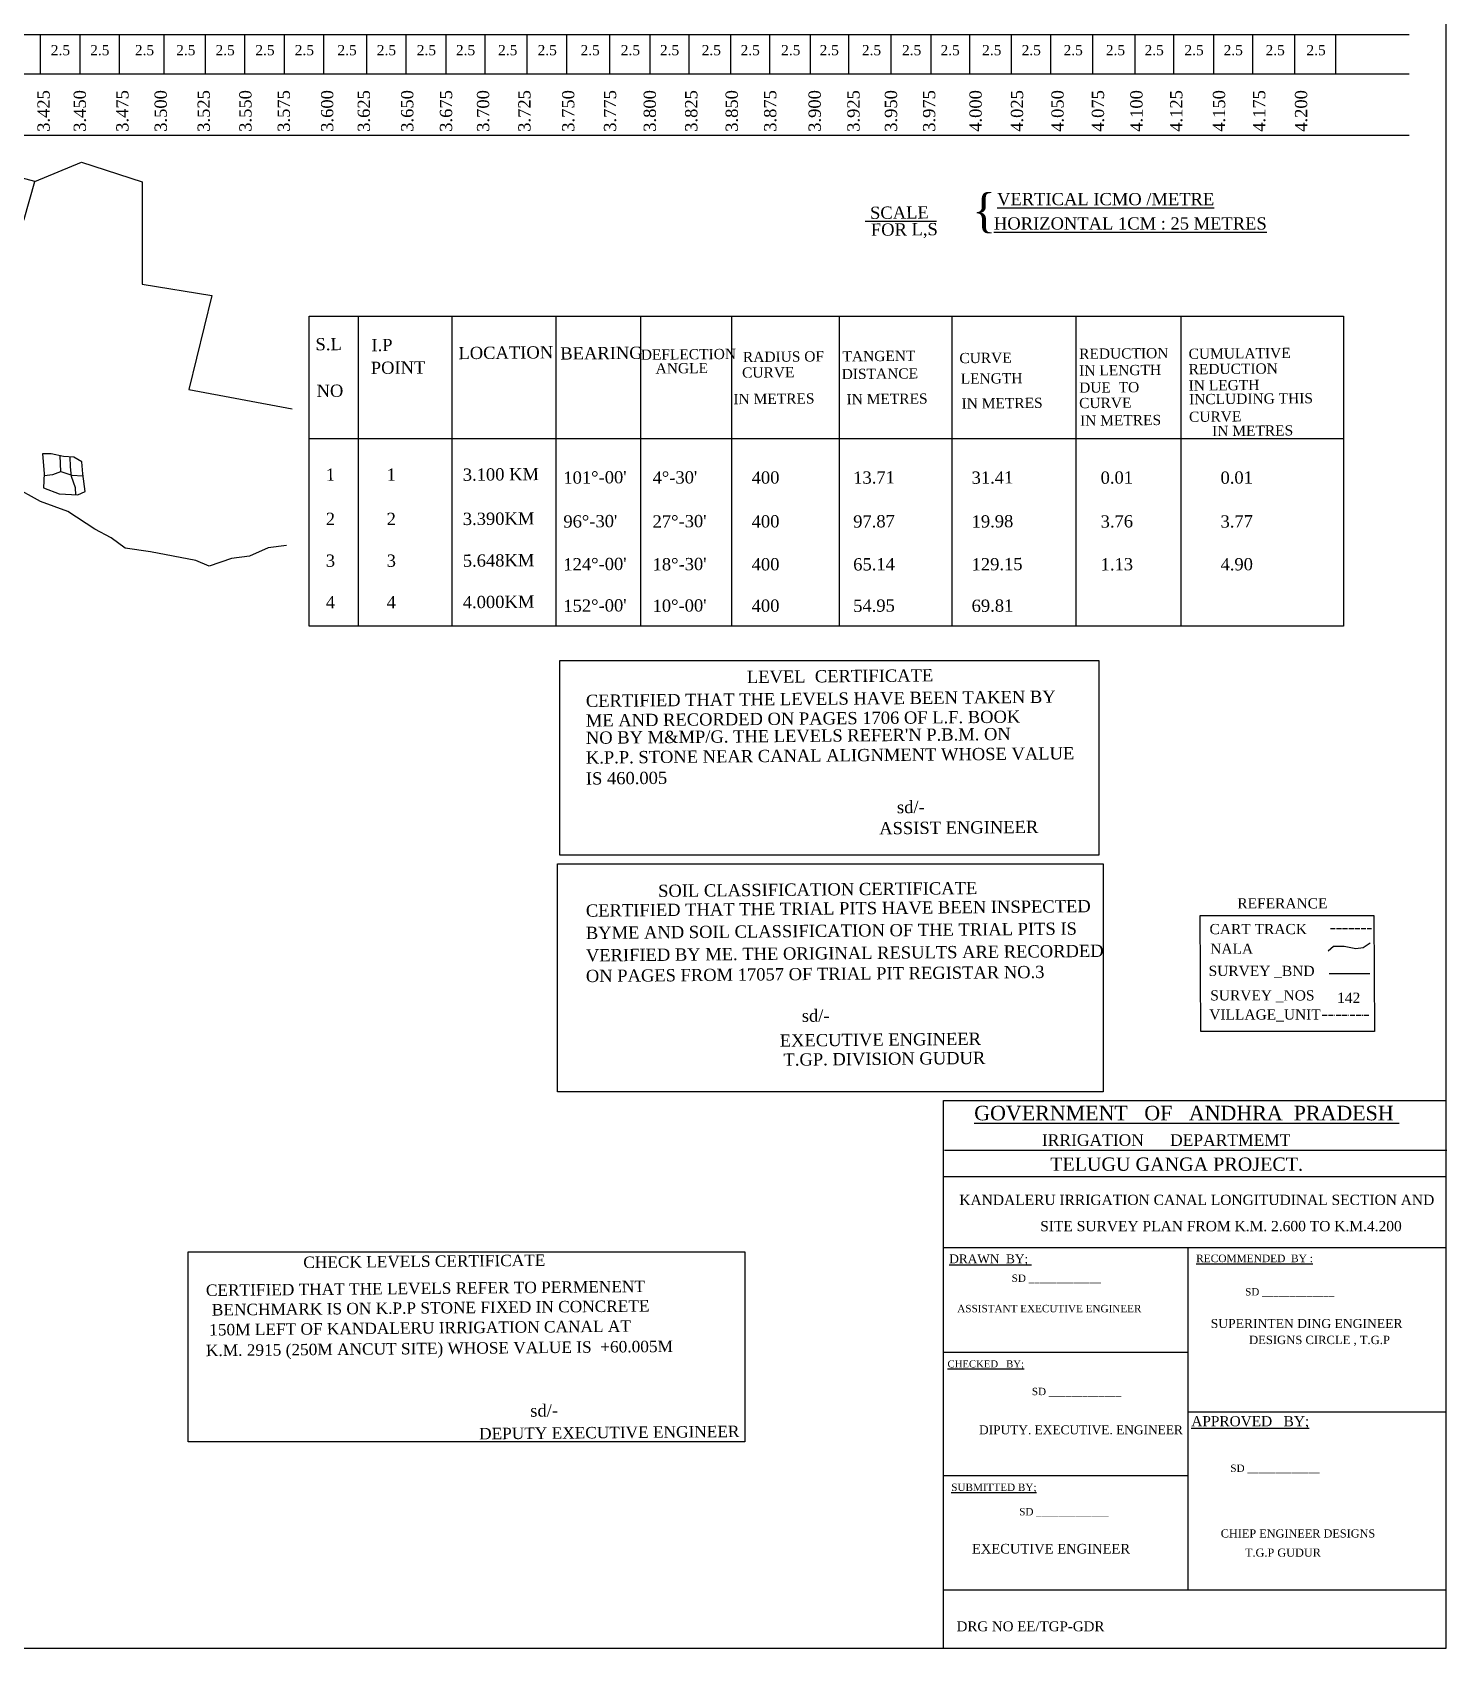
# Model space of a CAD drawing. Header units: millimetres. Extents: x 15 to 772, y 5 to 794.
# Drawn here: x 426.1 to 772, y 5 to 400.3 of the extents above; entities that cross this region are included whole.
import ezdxf

# ---------------------------------------------------------------- set-up
doc = ezdxf.new("R2010")
doc.units = ezdxf.units.MM
doc.header["$MEASUREMENT"] = 0
doc.linetypes.add('ACAD_ISO02W100', pattern=[15, 12, -3])
doc.linetypes.add('ACAD_ISO11W100', pattern=[33, 12, -3, 12, -3, 0, -3])
for name, color, linetype in [('CARTTRACK', 30, 'ACAD_ISO02W100'), ('DWG.LINE', 10, 'Continuous'), ('NALA', 4, 'Continuous'), ('SURVEY_BND', 7, 'Continuous'), ('SURVEY_NO', 7, 'Continuous'), ('TEXT', 7, 'Continuous')]:
    doc.layers.add(name, color=color, linetype=linetype)
doc.layers.add('TITLE', color=7, linetype='Continuous', lineweight=30)
doc.layers.add('VILL_UNIT_AREA', color=7, linetype='ACAD_ISO11W100', lineweight=25)
doc.styles.get("Standard").update_dxf_attribs({"font": 'times.ttf', "height": 3})

msp = doc.modelspace()

# ---------------------------------------------------------------- linework, layer by layer
msp.add_lwpolyline([(711.77, 184.3), (754.21, 184.3), (754.38, 155.93), (711.93, 155.93)], close=True)
at = {"layer": 'CARTTRACK', "ltscale": 0.1}
msp.add_lwpolyline([(743.6, 181.15), (753.69, 181.15)], dxfattribs=at)
at = {"layer": 'DWG.LINE', "ltscale": 0.2}
for p, q in [((493.86, 330.84), (746.77, 330.84)), ((493.86, 255.1), (493.86, 330.84)), ((505.93, 255.1), (505.93, 330.84)), ((528.84, 255.1), (528.84, 330.84)), ((554.22, 255.1), (554.22, 330.84)), ((574.96, 255.1), (574.96, 330.84)), ((597.25, 255.1), (597.25, 330.84)), ((623.56, 255.1), (623.56, 330.84)), ((651.11, 255.1), (651.11, 330.84)), ((681.45, 255.1), (681.45, 330.84)), ((707.14, 255.1), (707.14, 330.84)), ((746.77, 330.84), (746.77, 255.1)), ((746.77, 300.85), (493.86, 300.85)), ((746.77, 255.1), (493.86, 255.1))]:
    msp.add_line(p, q, dxfattribs=at)
for points in [[(36.15, 399.79), (762.83, 399.79)], [(428.05, 399.79), (428.05, 390.16)], [(437.75, 399.79), (437.75, 390.16)], [(447.37, 399.79), (447.37, 390.16)], [(458.3, 399.79), (458.3, 390.16)], [(468.4, 399.79), (468.4, 390.16)], [(478.03, 399.79), (478.03, 390.16)], [(487.77, 399.79), (487.77, 390.16)], [(497.39, 399.79), (497.39, 390.16)], [(507.85, 399.79), (507.85, 390.16)], [(517.47, 399.79), (517.47, 390.16)], [(527.24, 399.79), (527.24, 390.16)], [(536.83, 399.79), (536.83, 390.16)], [(547.12, 399.79), (547.12, 390.16)], [(556.79, 399.79), (556.79, 390.16)], [(567.29, 399.79), (567.29, 390.16)], [(577.13, 399.79), (577.13, 390.16)], [(586.72, 399.79), (586.72, 390.16)], [(596.93, 399.79), (596.93, 390.16)], [(606.43, 399.79), (606.43, 390.16)], [(616.35, 399.79), (616.35, 390.16)], [(625.77, 399.79), (625.77, 390.16)], [(636.1, 399.79), (636.1, 390.16)], [(645.92, 399.79), (645.92, 390.16)], [(655.33, 399.79), (655.33, 390.16)], [(665.5, 399.79), (665.5, 390.16)], [(675.17, 399.79), (675.17, 390.16)], [(685.43, 399.79), (685.43, 390.16)], [(695.76, 399.79), (695.76, 390.16)], [(705.23, 399.79), (705.23, 390.16)], [(714.98, 399.79), (714.98, 390.16)], [(724.57, 399.79), (724.57, 390.16)], [(734.82, 399.79), (734.82, 390.16)], [(744.82, 399.79), (744.82, 390.16)], [(36.15, 390.16), (762.83, 390.16)], [(36.15, 375.12), (762.83, 375.12)], [(629.83, 354.08), (647.23, 354.08)]]:
    msp.add_lwpolyline(points, dxfattribs=at)
for points in [[(555.15, 246.66), (686.96, 246.66), (686.96, 199.04), (555.15, 199.04)], [(554.62, 196.95), (688.07, 196.95), (688.07, 141.19), (554.62, 141.19)], [(464.23, 102.08), (600.4, 102.08), (600.4, 55.62), (464.23, 55.62)]]:
    msp.add_lwpolyline(points, close=True, dxfattribs=at)
at = {"layer": 'NALA'}
msp.add_lwpolyline([(743.08, 175.67), (744.32, 176.78), (746.95, 176.78), (746.95, 176.78), (749.86, 176.22), (749.86, 176.22), (751.65, 176.5), (753.31, 177.61)], dxfattribs=at)
at = {"layer": 'SURVEY_BND', "ltscale": 0.2}
for points in [[(426.75, 363.79), (438.13, 368.5), (453.02, 363.76), (453.02, 338.66), (470.08, 335.95), (464.44, 312.97), (489.71, 308.24)], [(420, 297.68), (421.06, 299.04), (421.26, 302.65), (415.82, 303.32), (412.25, 303.24), (412.89, 306), (412.45, 308.18), (410.43, 310.32), (408.88, 314.16), (410.98, 319.58), (412.97, 323.82), (415.7, 328.02), (416.5, 329.68), (417.06, 334.46), (418.52, 341.48), (421.66, 348.56), (424.12, 354.56), (426.75, 363.79), (421.27, 365.3), (411.2, 352.16), (407.77, 339.91), (403.45, 324.42), (406.64, 308.46)], [(428.86, 288.92), (432.74, 287.46), (437.26, 287.17), (439.04, 287.97), (438.46, 292.29), (438.25, 295.29), (436.28, 296.39), (433.78, 296.58), (430.72, 297.24), (428.62, 297.19), (429.07, 292.41), (428.86, 288.92)], [(429.04, 291.94), (431.15, 292.14), (433.09, 292.88), (432.98, 296.75)], [(436.77, 287.2), (436.73, 288.87), (435.72, 291.66), (435.48, 294.07), (435.39, 296.46)], [(433.09, 292.88), (435.83, 292.01), (438.53, 291.8)], [(488.27, 274.82), (483.84, 274.21), (479.25, 272.15), (474.85, 271.65), (469.4, 269.73), (466.15, 271.11), (455.06, 273.24), (448.85, 274.1), (445.41, 276.66), (441.39, 278.8), (434.82, 283.07), (428.15, 285.58), (421.41, 289.31)]]:
    msp.add_lwpolyline(points, dxfattribs=at)
at = {"layer": 'SURVEY_BND'}
msp.add_lwpolyline([(743.32, 170.11), (753.28, 170.11)], dxfattribs=at)
at = {"layer": 'TITLE', "lineweight": 30}
for p, q in [((648.99, 5.03), (648.99, 139.05)), ((649.2, 126.89), (772.04, 126.89)), ((648.99, 120.45), (771.83, 120.45)), ((648.99, 103.14), (771.83, 103.14)), ((648.99, 19.43), (771.83, 19.43))]:
    msp.add_line(p, q, dxfattribs=at)
at = {"layer": 'TITLE'}
for p, q in [((771.83, 139.05), (771.83, 5.03)), ((648.99, 77.56), (708.74, 77.56)), ((648.99, 47.41), (708.74, 47.41)), ((771.83, 5.03), (648.99, 5.03))]:
    msp.add_line(p, q, dxfattribs=at)
at = {"layer": 'TITLE', "ltscale": 0.2}
msp.add_lwpolyline([(14.67, 793.55), (771.83, 793.55), (771.83, 5.03), (14.67, 5.03)], close=True, dxfattribs=at)
at = {"layer": 'TITLE', "lineweight": 30}
for points in [[(648.99, 139.05), (771.83, 139.05)], [(708.74, 103.14), (708.74, 19.43)]]:
    msp.add_lwpolyline(points, dxfattribs=at)
at = {"layer": 'TITLE'}
msp.add_lwpolyline([(708.74, 62.95), (771.83, 62.95)], dxfattribs=at)
at = {"layer": 'VILL_UNIT_AREA', "ltscale": 0.1}
msp.add_lwpolyline([(741.61, 159.92), (753.28, 159.92)], dxfattribs=at)

# ---------------------------------------------------------------- texts
msp.add_text('REFERANCE', height=2.5).set_placement((720.84, 186.04))
at = {"layer": 'CARTTRACK'}
msp.add_text('CART TRACK', height=2.5, dxfattribs=at).set_placement((714.05, 179.75))
at = {"layer": 'NALA'}
msp.add_text('NALA', height=2.5, dxfattribs=at).set_placement((714.21, 174.94))
at = {"layer": 'SURVEY_NO'}
msp.add_text('142', height=2.5, dxfattribs=at).set_placement((745.25, 162.95))
at = {"layer": 'TEXT', "ltscale": 0.2}
for s, height, p in [('2.5', 2.5, (430.66, 394.68)), ('2.5', 2.5, (440.29, 394.68)), ('2.5', 2.5, (451.22, 394.68)), ('2.5', 2.5, (461.32, 394.68)), ('2.5', 2.5, (470.94, 394.68)), ('2.5', 2.5, (480.68, 394.68)), ('2.5', 2.5, (490.31, 394.68)), ('2.5', 2.5, (500.76, 394.68)), ('2.5', 2.5, (510.39, 394.68)), ('2.5', 2.5, (520.16, 394.68)), ('2.5', 2.5, (529.74, 394.68)), ('2.5', 2.5, (540.04, 394.68)), ('2.5', 2.5, (549.71, 394.68)), ('2.5', 2.5, (560.21, 394.68)), ('2.5', 2.5, (570.05, 394.68)), ('2.5', 2.5, (579.63, 394.68)), ('2.5', 2.5, (589.84, 394.68)), ('2.5', 2.5, (599.35, 394.68)), ('2.5', 2.5, (609.27, 394.68)), ('2.5', 2.5, (618.68, 394.68)), ('2.5', 2.5, (629.02, 394.68)), ('2.5', 2.5, (638.83, 394.68)), ('2.5', 2.5, (648.25, 394.68)), ('2.5', 2.5, (658.42, 394.68)), ('2.5', 2.5, (668.09, 394.68)), ('2.5', 2.5, (678.34, 394.68)), ('2.5', 2.5, (688.68, 394.68)), ('2.5', 2.5, (698.15, 394.68)), ('2.5', 2.5, (707.9, 394.68)), ('2.5', 2.5, (717.48, 394.68)), ('2.5', 2.5, (727.74, 394.68)), ('2.5', 2.5, (737.74, 394.68)), ('%%UVERTICAL ICMO /METRE', 3, (662.08, 358)), ('%%UHORIZONTAL 1CM : 25 METRES', 3, (661.32, 352.05))]:
    msp.add_text(s, height=height, dxfattribs=at).set_placement(p)
for s, height, rotation, p in [('3.425', 3, 90, (430.39, 375.96)), ('3.450', 3, 90, (439.25, 375.96)), ('3.475', 3, 90, (449.66, 375.96)), ('3.500', 3, 90, (459.04, 375.96)), ('3.525', 3, 90, (469.55, 375.96)), ('3.550', 3, 90, (479.75, 375.96)), ('3.575', 3, 90, (489.13, 375.96)), ('3.600', 3, 90, (499.75, 375.96)), ('3.625', 3, 90, (508.71, 375.96)), ('3.650', 3, 90, (519.33, 375.96)), ('3.675', 3, 90, (528.81, 375.96)), ('3.700', 3, 90, (537.88, 375.96)), ('3.725', 3, 90, (547.98, 375.96)), ('3.750', 3, 90, (558.7, 375.96)), ('3.775', 3, 90, (568.92, 375.96)), ('3.800', 3, 90, (578.65, 375.96)), ('3.825', 3, 90, (588.79, 375.96)), ('3.850', 3, 90, (598.69, 375.96)), ('3.875', 3, 90, (608.1, 375.96)), ('3.900', 3, 90, (618.97, 375.96)), ('3.925', 3, 90, (628.46, 375.96)), ('3.950', 3, 90, (637.63, 375.96)), ('3.975', 3, 90, (646.96, 375.96)), ('4.000', 3, 90, (658.32, 375.96)), ('4.025', 3, 90, (668.46, 375.96)), ('4.050', 3, 90, (678.36, 375.96)), ('4.075', 3, 90, (688.25, 375.96)), ('4.100', 3, 90, (697.66, 375.96)), ('4.125', 3, 90, (707.4, 375.96)), ('4.150', 3, 90, (717.86, 375.96)), ('4.175', 3, 90, (727.68, 375.96)), ('4.200', 3, 90, (737.93, 375.96)), ('{', 8, 0.5169, (656.03, 352.72)), ('SCALE', 3, 0.5169, (631.03, 354.64)), ('FOR L,S', 3, 0.5169, (631.23, 350.52)), ('S.L', 3, 0.5169, (495.41, 322.51)), ('I.P', 3, 0.5169, (509.09, 322.29)), ('LOCATION', 3, 0.5169, (530.37, 320.35)), ('BEARING', 3, 0.5169, (555.28, 320.25)), ('DEFLECTION', 2.5, 0.5169, (574.96, 320.2)), ('RADIUS OF', 2.5, 0.5169, (599.94, 319.64)), ('TANGENT', 2.5, 0.5169, (624.29, 319.8)), ('CURVE', 2.5, 0.5169, (652.88, 319.37)), ('REDUCTION', 2.5, 0.5169, (682.17, 320.42)), ('CUMULATIVE', 2.5, 0.5169, (708.94, 320.42)), ('POINT', 3, 0.5169, (508.93, 316.73)), ('ANGLE', 2.5, 0.5169, (578.59, 316.84)), ('CURVE', 2.5, 0.5169, (599.73, 315.82)), ('DISTANCE', 2.5, 0.5169, (624.09, 315.47)), ('LENGTH', 2.5, 0.5169, (653.2, 314.34)), ('IN LENGTH', 2.5, 0.5169, (682.17, 316.33)), ('REDUCTION', 2.5, 0.5169, (708.94, 316.65)), ('NO', 3, 0.5169, (495.67, 311.1)), ('DUE  TO', 2.5, 0.5169, (682.17, 312.14)), ('IN LEGTH', 2.5, 0.5169, (708.94, 312.66)), ('IN METRES', 2.5, 0.5169, (597.62, 309.34)), ('IN METRES', 2.5, 0.5169, (625.28, 309.31)), ('IN METRES', 2.5, 0.5169, (653.41, 308.26)), ('CURVE', 2.5, 0.5169, (682.17, 308.37)), ('INCLUDING THIS', 2.5, 0.5169, (709.04, 309.31)), ('IN METRES', 2.5, 0.5169, (682.38, 304.07)), ('CURVE', 2.5, 0.5169, (709.04, 305.01)), ('IN METRES', 2.5, 0.5169, (714.69, 301.53)), ('1', 3, 0.5169, (497.93, 290.61)), ('1', 3, 0.5169, (512.81, 290.61)), ('3.100 KM', 3, 0.5169, (531.43, 290.61)), ("101°-00'", 3, 0.5169, (556.03, 289.88)), ("4°-30'", 3, 0.5169, (577.85, 289.88)), ('400', 3, 0.5169, (602.08, 289.88)), ('13.71', 3, 0.5169, (626.91, 289.88)), ('31.41', 3, 0.5169, (655.87, 289.88)), ('0.01', 3, 0.5169, (687.42, 289.88)), ('0.01', 3, 0.5169, (716.74, 289.88)), ('2', 3, 0.5169, (497.93, 279.79)), ('2', 3, 0.5169, (512.81, 279.79)), ('3.390KM', 3, 0.5169, (531.43, 279.79)), ("96°-30'", 3, 0.5169, (556.03, 279.16)), ("27°-30'", 3, 0.5169, (577.85, 279.16)), ('400', 3, 0.5169, (602.08, 279.16)), ('97.87', 3, 0.5169, (626.91, 279.16)), ('19.98', 3, 0.5169, (655.87, 279.16)), ('3.76', 3, 0.5169, (687.42, 279.16)), ('3.77', 3, 0.5169, (716.74, 279.16)), ('5.648KM', 3, 0.5169, (531.43, 269.58)), ('3', 3, 0.5169, (497.93, 269.58)), ('3', 3, 0.5169, (512.81, 269.58)), ("124°-00'", 3, 0.5169, (556.03, 268.67)), ("18°-30'", 3, 0.5169, (577.85, 268.67)), ('400', 3, 0.5169, (602.08, 268.67)), ('65.14', 3, 0.5169, (626.91, 268.67)), ('129.15', 3, 0.5169, (655.87, 268.67)), ('1.13', 3, 0.5169, (687.42, 268.67)), ('4.90', 3, 0.5169, (716.74, 268.67)), ('4', 3, 0.5169, (497.93, 259.43)), ('4', 3, 0.5169, (512.81, 259.43)), ('4.000KM', 3, 0.5169, (531.43, 259.43)), ("152°-00'", 3, 0.5169, (556.03, 258.54)), ("10°-00'", 3, 0.5169, (577.85, 258.54)), ('400', 3, 0.5169, (602.08, 258.54)), ('54.95', 3, 0.5169, (626.91, 258.54)), ('69.81', 3, 0.5169, (655.87, 258.54)), ('LEVEL  CERTIFICATE', 3, 0.5169, (600.92, 241.15)), ('CERTIFIED THAT THE LEVELS HAVE BEEN TAKEN BY', 3, 0.5169, (561.53, 235.3)), ('ME AND RECORDED ON PAGES 1706 OF L.F. BOOK', 3, 0.5169, (561.53, 230.5)), ("NO BY M&MP/G. THE LEVELS REFER'N P.B.M. ON", 3, 0.5169, (561.53, 226.28)), ('K.P.P. STONE NEAR CANAL ALIGNMENT WHOSE VALUE', 3, 0.5169, (561.53, 221.43)), ('IS 460.005', 3, 0.5169, (561.53, 216.32)), ('sd/-', 3, 0.5169, (637.61, 209.31)), ('ASSIST ENGINEER', 3, 0.5169, (633.27, 204.15)), ('SOIL CLASSIFICATION CERTIFICATE', 3, 0.5169, (579.2, 188.84)), ('CERTIFIED THAT THE TRIAL PITS HAVE BEEN INSPECTED', 3, 0.5169, (561.53, 184.01)), ('BYME AND SOIL CLASSIFICATION OF THE TRIAL PITS IS', 3, 0.5169, (561.53, 178.55)), ('VERIFIED BY ME. THE ORIGINAL RESULTS ARE RECORDED', 3, 0.5169, (561.53, 173.06)), ('ON PAGES FROM 17057 OF TRIAL PIT REGISTAR NO.3', 3, 0.5169, (561.53, 168.02)), ('sd/-', 3, 0.5169, (614.33, 158.3)), ('EXECUTIVE ENGINEER', 3, 0.5169, (608.95, 152.24)), ('T.GP. DIVISION GUDUR', 3, 0.5169, (609.87, 147.56)), ('CHECK LEVELS CERTIFICATE', 2.8, 0.5169, (492.42, 98.1)), ('CERTIFIED THAT THE LEVELS REFER TO PERMENENT', 2.8, 0.5169, (468.61, 91.26)), ('BENCHMARK IS ON K.P.P STONE FIXED IN CONCRETE', 2.8, 0.5169, (470.06, 86.49)), ('150M LEFT OF KANDALERU IRRIGATION CANAL AT', 2.8, 0.5169, (469.41, 81.6)), ('K.M. 2915 (250M ANCUT SITE) WHOSE VALUE IS  +60.005M', 2.8, 0.5169, (468.61, 76.55)), ('sd/-', 3, 0.5169, (547.93, 61.74)), ('DEPUTY EXECUTIVE ENGINEER', 2.8, 0.5169, (535.42, 56.2))]:
    msp.add_text(s, height=height, rotation=rotation, dxfattribs=at).set_placement(p)
at = {"layer": 'TITLE', "lineweight": 30}
msp.add_text('%%UGOVERNMENT   OF   ANDHRA  PRADESH ', height=3.554, dxfattribs=at).set_placement((656.49, 134.23))
at = {"layer": 'TITLE'}
for s, height, p in [('IRRIGATION      DEPARTMEMT ', 2.829, (673.06, 127.98)), ('TELUGU GANGA PROJECT.', 3.2544, (675.07, 121.88)), ('KANDALERU IRRIGATION CANAL LONGITUDINAL SECTION AND', 2.5059, (652.85, 113.52)), ('SITE SURVEY PLAN FROM K.M. 2.600 TO K.M.4.200', 2.5059, (672.63, 107.11)), ('%%UDRAWN  BY; ', 2.1489, (650.4, 99.28)), ('%%URECOMMENDED  BY :', 1.8442, (710.77, 99.54)), ('SD _____________', 1.8002, (665.66, 94.72)), ('SD _____________', 1.8002, (722.74, 91.4)), ('ASSISTANT EXECUTIVE ENGINEER', 1.8074, (652.35, 87.29)), ('SUPERINTEN DING ENGINEER', 2.2004, (714.34, 83.44)), ('DESIGNS CIRCLE , T.G.P', 2.0432, (723.71, 79.51)), ('%%UCHECKED   BY;', 1.7357, (649.96, 73.79)), ('SD _____________', 1.8002, (670.59, 67.02)), ('DIPUTY. EXECUTIVE. ENGINEER', 2.1605, (657.67, 57.46)), ('%%UAPPROVED   BY;', 2.4795, (709.59, 59.41)), ('SD _____________', 1.8002, (719.14, 48.25)), ('%%USUBMITTED BY;', 1.8074, (650.88, 43.59)), ('SD _____________', 1.8002, (667.51, 37.62)), ('CHIEP ENGINEER DESIGNS', 1.9836, (716.79, 32.21)), ('EXECUTIVE ENGINEER ', 2.3575, (655.94, 28.29)), ('T.G.P GUDUR', 1.9836, (722.72, 27.52)), ('DRG NO EE/TGP-GDR', 2.4198, (652.19, 9.28))]:
    msp.add_text(s, height=height, dxfattribs=at).set_placement(p)
at = {"layer": 'VILL_UNIT_AREA'}
for s, p in [('SURVEY _BND', (713.82, 169.52)), ('SURVEY _NOS', (714.22, 163.54)), ('VILLAGE_UNIT', (713.98, 158.86))]:
    msp.add_text(s, height=2.5, dxfattribs=at).set_placement(p)

doc.saveas('drawing.dxf')
